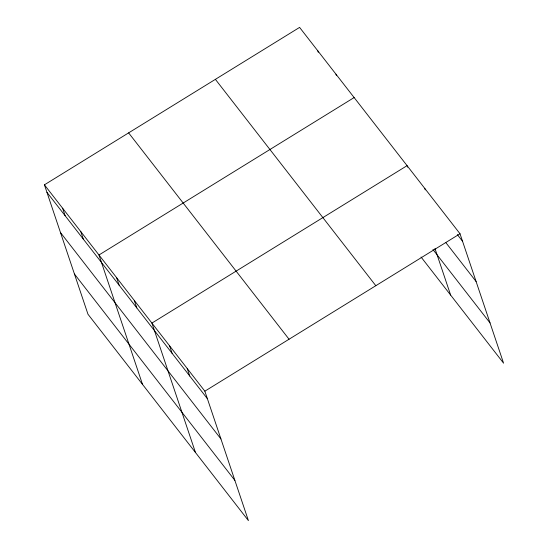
<?xml version="1.0" encoding="UTF-8"?>
<svg xmlns="http://www.w3.org/2000/svg" width="548" height="548" viewBox="0 0 548 548"><rect width="100%" height="100%" fill="white"/><g stroke="black" fill="none" stroke-linecap="round" stroke-linejoin="round"><path stroke-width="0.82" d="M44.422 184.827L204.849 391.183L248.408 520.6L87.981 314.244L44.422 184.827L299.592 27.4L460.019 233.756L503.578 363.173L421.049 257.026M354.138 97.558L98.969 254.984L142.521 384.408M204.849 391.183L460.019 233.756M457.368 234.613L462.56 241.291M445.99 242.791L476.096 281.514M432.947 249.518L490.042 322.95M215.385 79.35L375.818 285.707M128.629 132.876L289.056 339.233M46.964 192.362L207.391 398.718M60.499 232.585L220.926 438.934M74.446 274.021L234.873 480.377M424.727 188.354L425.234 189.861M407.589 167.167L407.082 165.66L151.912 323.08L195.465 452.504M434.954 248.484L450.634 295.077M335.958 74.172L336.465 75.679M317.778 50.786L318.285 52.293M187.204 368.482L189.738 376.017M169.558 345.781L172.093 353.316M134.267 300.386L136.801 307.921M116.614 277.685L119.156 285.22M80.789 231.599L83.323 239.134M62.609 208.213L65.144 215.748"/></g></svg>
